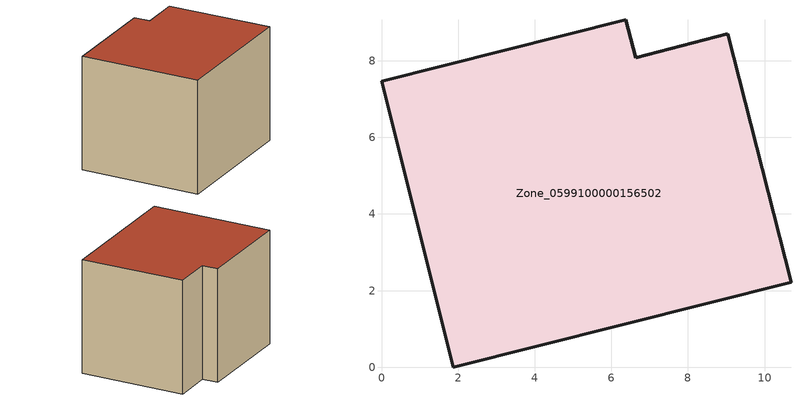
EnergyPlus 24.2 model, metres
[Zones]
Zone_0599100000156502
 floor ground (C_G): 1.87,0 0,7.47 6.38,9.07 6.63,8.08 9.04,8.71 10.69,2.22 z0
 wall outside (C_F): 6.63,8.08 6.38,9.07 0,7.47 1.87,0 10.69,2.22 9.04,8.71 6.63,8.08 z0:7.26
 roof outside (C_R): 10.69,2.22 9.04,8.71 6.63,8.08 6.38,9.07 0,7.47 1.87,0 z7.26
[BUILDING]
Pand.0599100000156502: North Axis=0; Terrain=City; Loads Convergence Tolerance Value=0.04; Temperature Convergence Tolerance Value=0.4; Solar Distribution=FullExterior; Maximum Number of Warmup Days=25; Minimum Number of Warmup Days=1
[Site:Location]
Rotterdam.The.Hague.AP_ZH_NLD Design_Conditions: Latitude=51.96; Longitude=4.45; Time Zone=1; Elevation=-4.5
[SITE:GROUNDTEMPERATURE:BUILDINGSURFACE]
18, 18, 18, 18, 18, 18, 18, 18, 18, 18, 18, 18
[MATERIAL] Thermal Absorptance=0.9; Solar Absorptance=0.7; Visible Absorptance=0.7
Name | Roughness | Thickness | Conductivity | Density | Specific Heat
G.TC.1965-1974 | MediumSmooth | 0.15 | 0.882353 | 540 | 1210
F.TC.1965-1974 | Rough | 0.3 | 0.697674 | 1920 | 840
R.TC.1965-1974 | MediumRough | 0.2 | 0.232558 | 1500 | 1000
[CONSTRUCTION]
C_G: G.TC.1965-1974
C_F: F.TC.1965-1974
C_R: R.TC.1965-1974
[ZONE]
Zone_0599100000156502: Type=1; Multiplier=1; Ceiling Height=Autocalculate; Volume=Autocalculate; Floor Area=autocalculate; Part of Total Floor Area=Yes
[ZONEINFILTRATION:DESIGNFLOWRATE]
Infil_Zone_0599100000156502: Zone or ZoneList or Space or SpaceList=Zone_0599100000156502; Schedule=AlwaysOn; Design Flow Rate Calculation Method=Flow/Area; Flow Rate per Floor Area=0.003; Constant Term Coefficient=1; Temperature Term Coefficient=0; Velocity Term Coefficient=0; Velocity Squared Term Coefficient=0
[HVACTEMPLATE:ZONE:IDEALLOADSAIRSYSTEM]
Zone_0599100000156502: Maximum Heating Supply Air Temperature=50; Minimum Cooling Supply Air Temperature=13; Maximum Heating Supply Air Humidity Ratio=0.0156; Minimum Cooling Supply Air Humidity Ratio=0.0077; Heating Limit=NoLimit; Cooling Limit=NoLimit; Dehumidification Control Type=ConstantSensibleHeatRatio; Cooling Sensible Heat Ratio=0.7; Dehumidification Setpoint=60; Humidification Control Type=None; Humidification Setpoint=30; Outdoor Air Method=None; Outdoor Air Flow Rate per Person=0.00944; Outdoor Air Flow Rate per Zone Floor Area=0; Outdoor Air Flow Rate per Zone=0; Demand Controlled Ventilation Type=None; Outdoor Air Economizer Type=NoEconomizer; Heat Recovery Type=None; Sensible Heat Recovery Effectiveness=0.7; Latent Heat Recovery Effectiveness=0.65
[ZONECONTROL:THERMOSTAT]
ThermostatControl_Zone_0599100000156502: Zone or ZoneList=Zone_0599100000156502; Control Type Schedule=DualSetpointControlType; Control 1=Thermostat_Zone_0599100000156502; Temperature Difference Between Cutout And Setpoint=0
[THERMOSTATSETPOINT:DUALSETPOINT]
Thermostat_Zone_0599100000156502: Heating Setpoint Temperature Schedule=HeatingSetpoint_Zone_0599100000156502; Cooling Setpoint Temperature Schedule=CoolingSetpoint_Zone_0599100000156502
[SCHEDULE:COMPACT]
HeatingSetpoint_Zone_0599100000156502: Through: 12/31, For: AllDays, Until: 24:00, 21
CoolingSetpoint_Zone_0599100000156502: Through: 12/31, For: AllDays, Until: 24:00, 24
DualSetpointControlType: Through: 12/31, For: AllDays, Until: 24:00, 4
AlwaysOn: Through: 12/31, For: AllDays, Until: 24:00, 1
